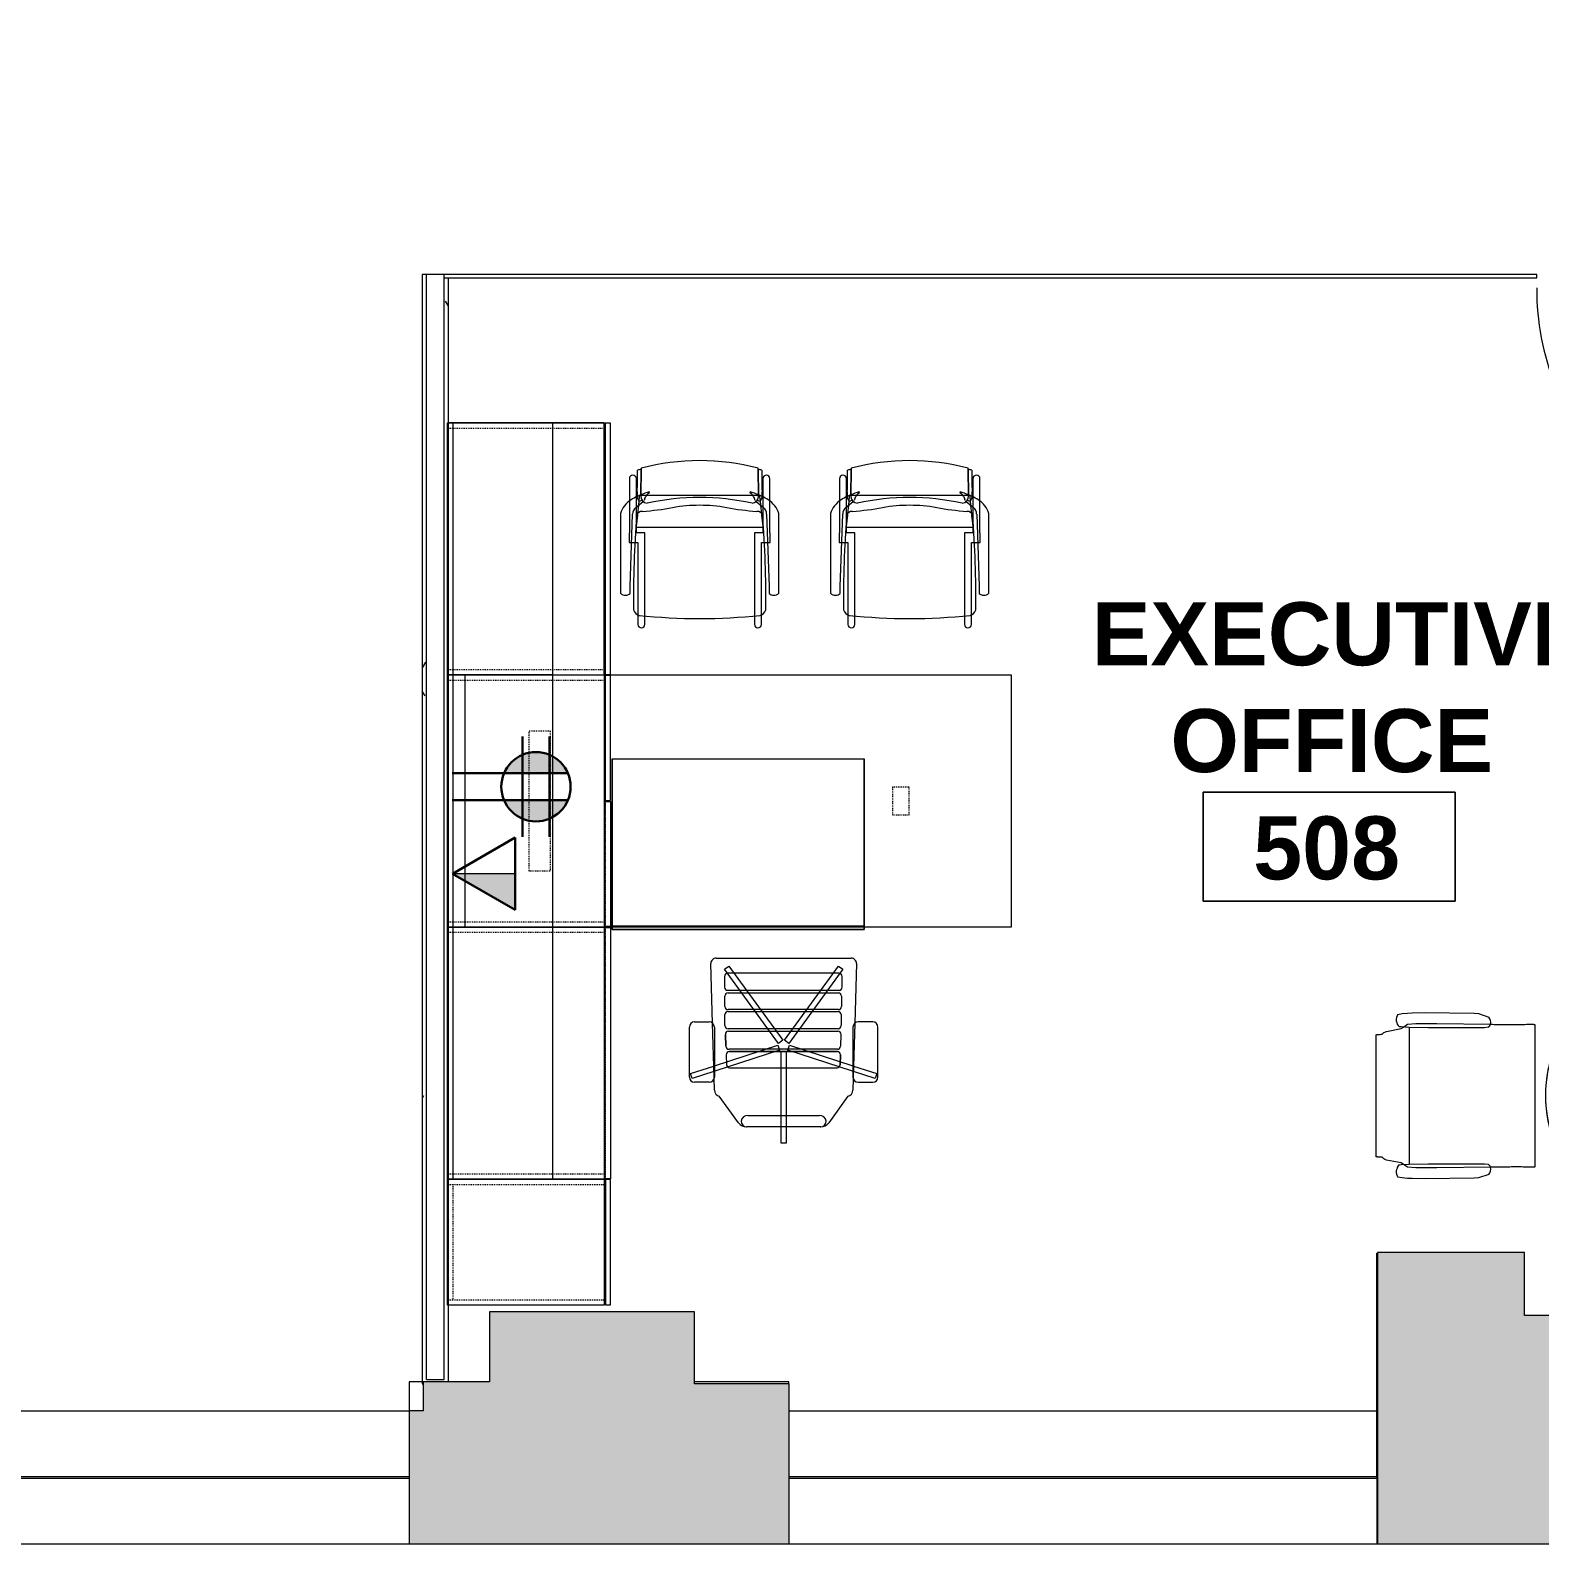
# Model space of a CAD drawing. Header units: inches. Extents: x 0 to 2535, y 0 to 2055.
# Drawn here: x 818.6 to 1034.2, y 0 to 216.1 of the extents above; entities that cross this region are included whole.
import ezdxf

# ---------------------------------------------------------------- set-up
doc = ezdxf.new("R2010")
doc.units = ezdxf.units.IN
doc.header["$MEASUREMENT"] = 0
doc.linetypes.add('Dash', pattern=[0.25, 0.125, -0.125])
for name, color, linetype, lineweight in [('A-ANNO-NOTE', 131, 'Continuous', 9), ('A-AREA-IDEN', 2, 'Continuous', 9), ('A-DETL', 90, 'Continuous', 9), ('A-DETL-GENF', 92, 'Continuous', 9), ('A-DOOR', 31, 'Continuous', 13), ('A-WALL', 113, 'Continuous', 13), ('A-WALL-PATT', 111, 'Continuous', 13), ('CORE', 7, 'Continuous', 9), ('I-FURN', 30, 'Continuous', 9), ('I-FURN-PNLS', 30, 'Continuous', 9), ('I-WALL', 2, 'Continuous', 13), ('Victor Bldg - 5th Floor_LINK_dwg', 8, 'Continuous', 9), ('WINDOWS', 7, 'Continuous', 9), ('WINDOWS SILL', 7, 'Continuous', 9)]:
    doc.layers.add(name, color=color, linetype=linetype, lineweight=lineweight)
doc.styles.add('Swis721 Lt BT_B', font='', dxfattribs={"height": 9})
doc.styles.get('Swis721 Lt BT_B').set_extended_font_data('Swis721 Lt BT', bold=True)
pattern_1 = [(0, (0, 0), (30.72, 7.68), [1.267, -21.773, 1.267, -21.773, -122.88]), (0, (0, 0), (30.72, 7.68), [-46.08, 1.267, -44.813, 1.267, -21.773, -53.76]), (0, (0, 0), (30.72, 7.68), [-115.2, 1.267, -14.093, 1.267, -37.133]), (120, (11.52, 3.84), (-22.011075, 22.7643), [1.267, -21.773, 1.267, -21.773, -122.88]), (120, (11.52, 3.84), (-22.011075, 22.7643), [-46.08, 1.267, -44.813, 1.267, -21.773, -53.76]), (120, (11.52, 3.84), (-22.011075, 22.7643), [-115.2, 1.267, -14.093, 1.267, -37.133]), (240, (15.36, 19.2), (-8.708925, -30.4443), [1.267, -21.773, 1.267, -21.773, -122.88]), (240, (15.36, 19.2), (-8.708925, -30.4443), [-46.08, 1.267, -44.813, 1.267, -21.773, -53.76]), (240, (15.36, 19.2), (-8.708925, -30.4443), [-115.2, 1.267, -14.093, 1.267, -37.133])]

# ---------------------------------------------------------------- blocks, each defined once
blk = doc.blocks.new('Victor Bldg - 5th Floor_LINK_dwg-6972324-Level 05 POWER _ SIGNAL')
at = {"layer": 'CORE'}
for p, q in [((872.75, 23.12), (872.75, 19)), ((874.63, 23.12), (872.75, 23.12))]:
    blk.add_line(p, q, dxfattribs=at)
at = {"layer": 'CORE', "flags": 128}
for points in [[(1011, 19), (1011, 29), (1011, 41.5), (1011.06, 41.5)], [(1011, 17.5), (1011, 29), (1011, 19), (1011, 0), (1011.06, 0)], [(1011.06, 9.62), (1011, 9.62), (1011, 29)], [(927, 22.84), (927, 23.12), (913.5, 23.12)]]:
    blk.add_lwpolyline(points, dxfattribs=at)
at = {"layer": 'WINDOWS'}
for p, q in [((788.75, 9.62), (872.75, 9.62)), ((788.75, 9.38), (872.75, 9.38)), ((927.06, 9.62), (1011, 9.62)), ((927.06, 9.38), (1011, 9.38))]:
    blk.add_line(p, q, dxfattribs=at)
at = {"layer": 'WINDOWS SILL'}
for p, q in [((788.75, 19), (872.75, 19)), ((927.06, 19), (1011, 19)), ((788.75, 0), (872.75, 0)), ((927.06, 0), (1011, 0))]:
    blk.add_line(p, q, dxfattribs=at)
blk = doc.blocks.new('F - EXECUTIVE DESK 2 - F - EXECUTIVE DESK 2-V59-Level 05 POWER _ SIGNAL')
at = {"layer": 'I-FURN'}
for p, q in [((23.5, -35.87), (23.5, -12)), ((23.5, -12), (23.5, -35.86)), ((23.5, -12), (59.5, -12)), ((23.5, -12), (59.5, -12)), ((59.5, -35.86), (59.5, -12)), ((59.5, -12), (59.5, -35.87)), ((23.5, -35.87), (23.5, -35.99)), ((23.5, -36), (23.5, -35.87)), ((23.5, -35.87), (23.5, -35.94)), ((23.5, -35.93), (23.5, -35.87)), ((59.5, -35.87), (23.5, -35.87)), ((59.5, -35.87), (23.5, -35.87)), ((23.5, -35.99), (23.5, -35.93)), ((23.5, -35.94), (23.5, -36)), ((23.5, -36), (23.5, -36.1)), ((23.5, -36.37), (23.5, -36)), ((23.5, -36.05), (23.5, -36)), ((23.5, -36.02), (23.5, -36.08)), ((23.5, -36.1), (23.5, -36.05)), ((23.5, -36.18), (23.5, -36.1)), ((23.5, -36.13), (23.5, -36.18)), ((23.5, -36.17), (23.5, -36.22)), ((23.5, -36.22), (23.5, -36.37)), ((23.5, -36.37), (59.5, -36.37)), ((59.5, -35.87), (59.5, -35.93)), ((59.5, -36), (59.5, -35.87)), ((59.5, -35.87), (59.5, -36)), ((59.5, -35.99), (59.5, -35.87)), ((59.5, -35.93), (59.5, -35.99)), ((59.5, -36), (59.5, -36.05)), ((59.5, -36), (59.5, -36.37)), ((59.5, -36.1), (59.5, -36)), ((59.5, -36.08), (59.5, -36.02)), ((59.5, -36.05), (59.5, -36.14)), ((59.5, -36.18), (59.5, -36.13)), ((59.5, -36.14), (59.5, -36.17)), ((59.5, -36.17), (59.5, -36.18)), ((59.5, -36.22), (59.5, -36.17)), ((59.5, -36.37), (59.5, -36.22)), ((38.35, -40.44), (57.65, -40.44)), ((37.84, -49.71), (37.6, -41.21)), ((39.55, -43.05), (39.55, -44.59)), ((39.55, -43.05), (39.55, -44.59)), ((39.56, -42.02), (40.16, -41.57)), ((47.26, -52.62), (39.56, -42.02)), ((55.91, -42.61), (39.99, -42.61)), ((55.91, -42.61), (39.99, -42.61)), ((40.16, -41.57), (47.86, -52.17)), ((48.14, -52.17), (55.84, -41.57)), ((56.44, -42.02), (48.74, -52.62)), ((55.84, -41.57), (56.44, -42.02)), ((56.35, -44.59), (56.35, -43.05)), ((56.35, -44.59), (56.35, -43.05)), ((58.4, -41.21), (58.16, -49.71)), ((39.99, -45.03), (55.9, -45.03)), ((39.99, -45.03), (55.9, -45.03)), ((39.61, -47.35), (39.61, -45.85)), ((39.61, -47.35), (39.61, -45.85)), ((40.06, -45.41), (55.82, -45.41)), ((40.06, -45.41), (55.82, -45.41)), ((56.26, -45.85), (56.26, -47.35)), ((56.26, -45.85), (56.26, -47.35)), ((35.28, -49.53), (37.36, -49.53)), ((39.61, -50.08), (39.61, -48.51)), ((39.61, -50.08), (39.61, -48.51)), ((55.82, -47.79), (40.06, -47.79)), ((55.82, -47.79), (40.06, -47.79)), ((40.06, -48.07), (55.78, -48.07)), ((40.06, -48.07), (55.78, -48.07)), ((56.22, -48.51), (56.22, -50.08)), ((56.22, -48.51), (56.22, -50.08)), ((60.72, -49.53), (58.64, -49.53)), ((34.54, -57.42), (34.54, -50.28)), ((38.06, -57.42), (37.84, -49.74)), ((38.11, -50.28), (38.11, -57.42)), ((39.76, -53.03), (39.68, -51.34)), ((39.68, -51.34), (39.76, -53.03)), ((55.78, -50.52), (40.06, -50.52)), ((55.78, -50.52), (40.06, -50.52)), ((40.12, -50.88), (55.75, -50.88)), ((40.12, -50.88), (55.75, -50.88)), ((56.19, -51.34), (56.11, -53.03)), ((56.19, -51.34), (56.11, -53.03)), ((57.9, -50.28), (57.9, -57.42)), ((58.16, -49.74), (57.94, -57.42)), ((61.47, -57.42), (61.47, -50.28)), ((38.11, -55.82), (47.17, -52.87)), ((47.41, -53.59), (38.15, -56.6)), ((55.67, -53.45), (40.2, -53.45)), ((55.67, -53.45), (40.2, -53.45)), ((55.67, -53.79), (40.24, -53.79)), ((40.24, -53.79), (55.67, -53.79)), ((47.17, -52.87), (47.41, -53.59)), ((47.86, -52.17), (47.26, -52.62)), ((47.63, -53.75), (48.38, -53.75)), ((47.63, -64.52), (47.63, -53.75)), ((48.74, -52.62), (48.14, -52.17)), ((48.38, -53.75), (48.38, -64.52)), ((48.6, -53.59), (48.83, -52.87)), ((57.85, -56.6), (48.6, -53.59)), ((48.83, -52.87), (57.9, -55.82)), ((34.71, -56.92), (38.01, -55.85)), ((38.01, -55.85), (38.11, -55.82)), ((39.8, -54.24), (39.84, -55.66)), ((39.8, -54.24), (39.84, -55.66)), ((40.28, -56.09), (55.63, -56.09)), ((40.28, -56.09), (55.63, -56.09)), ((56.07, -55.66), (56.11, -54.24)), ((56.11, -54.24), (56.07, -55.66)), ((57.9, -55.82), (57.99, -55.85)), ((57.99, -55.85), (61.29, -56.92)), ((34.95, -57.64), (34.71, -56.92)), ((38.04, -56.63), (34.95, -57.64)), ((37.36, -58.17), (35.28, -58.17)), ((38.11, -56.61), (38.04, -56.63)), ((38.06, -57.65), (38.06, -57.47)), ((38.11, -59.31), (38.06, -57.65)), ((57.94, -57.65), (57.89, -59.31)), ((57.96, -56.63), (57.9, -56.61)), ((57.94, -57.47), (57.94, -57.65)), ((61.06, -57.64), (57.96, -56.63)), ((58.64, -58.17), (60.72, -58.17)), ((61.29, -56.92), (61.06, -57.64)), ((41.56, -63.98), (38.81, -60.13)), ((57.19, -60.13), (54.44, -63.98)), ((53.31, -64.52), (42.69, -64.52)), ((53.27, -64.52), (42.73, -64.52)), ((42.87, -62.9), (53.13, -62.9)), ((47.63, -66.85), (47.63, -64.52)), ((48.38, -64.52), (48.38, -66.85)), ((48.38, -66.85), (47.63, -66.85))]:
    blk.add_line(p, q, dxfattribs=at)
for centre, radius, start, end in [((38.35, -41.19), 0.75, 90, 181.6253), ((57.65, -41.19), 0.75, 358.3747, 90), ((35.28, -50.28), 0.746, 90, 180), ((37.36, -50.28), 0.746, 0, 90), ((58.64, -50.28), 0.746, 90, 180), ((60.72, -50.28), 0.746, 0, 90), ((35.28, -57.42), 0.746, 180, 270), ((37.36, -57.42), 0.746, 270, 0), ((58.64, -57.42), 0.746, 180, 270), ((60.72, -57.42), 0.746, 270, 0), ((38.97, -59.29), 0.861, 181.6253, 259.2912), ((57.03, -59.29), 0.861, 280.7088, 358.3747), ((42.72, -63.02), 1.5, 219.5448, 268.6344), ((42.87, -63.87), 0.972, 90, 170), ((42.73, -63.71), 0.819, 180, 270), ((53.13, -63.87), 0.972, 10, 90), ((53.27, -63.71), 0.819, 270, 0), ((53.28, -63.02), 1.5, 271.3656, 320.4552)]:
    blk.add_arc(centre, radius, start, end, dxfattribs=at)
for centre, major_axis, ratio, start_param, end_param in [((39.99, -43.05), (0.441, 0), 0.994522, 1.570796, 3.141593), ((39.99, -43.05), (0.441, 0), 0.994522, 1.570796, 3.141593), ((55.91, -43.05), (0.441, 0), 0.994522, 0, 1.570796), ((55.91, -43.05), (0.441, 0), 0.994522, 0, 1.570796), ((39.99, -44.59), (0.441, 0), 0.994522, 3.141593, 4.712389), ((39.99, -44.59), (-0.441, 0), 0.994522, 0, 1.570796), ((55.9, -44.59), (-0.442, 0), 0.994522, 1.570796, 3.141593), ((55.9, -44.59), (-0.442, 0), 0.994522, 1.570796, 3.141593), ((40.06, -45.85), (0.441, 0), 0.999591, 1.570796, 3.141593), ((40.06, -45.85), (0.441, 0), 0.999591, 1.570796, 3.141593), ((40.06, -47.35), (0.441, 0), 0.999591, 3.141593, 4.712389), ((40.06, -47.35), (-0.441, 0), 0.999591, 0, 1.570796), ((55.82, -45.85), (0.441, 0), 0.999591, 0, 1.570796), ((55.82, -45.85), (-0.441, 0), 0.999591, 3.141593, 4.712389), ((55.82, -47.35), (0.441, 0), 0.999591, 4.712389, 6.283185), ((55.82, -47.35), (0.441, 0), 0.999591, 4.712389, 6.283185), ((40.06, -48.51), (0.441, 0), 0.999403, 1.570796, 3.141593), ((40.06, -48.51), (0.441, 0), 0.999403, 1.570796, 3.141593), ((55.78, -48.51), (0.441, 0), 0.999403, 0, 1.570796), ((55.78, -48.51), (0.441, 0), 0.999403, 0, 1.570796), ((40.06, -50.08), (0.441, 0), 0.999403, 3.141593, 4.712389), ((40.06, -50.08), (0.441, 0), 0.999403, 3.141593, 4.712389), ((40.12, -51.32), (0.441, 0), 0.998574, 1.570796, 3.191177), ((40.12, -51.32), (0.441, 0), 0.998574, 1.570796, 3.191177), ((55.75, -51.32), (0.441, 0), 0.998574, 6.233601, 7.853982), ((55.75, -51.32), (0.441, 0), 0.998574, 6.233601, 7.853982), ((55.78, -50.08), (0.441, 0), 0.999403, 4.712389, 6.283185), ((55.78, -50.08), (0.441, 0), 0.999403, 4.712389, 6.283185), ((40.2, -53.01), (0.441, 0), 0.998574, 3.191177, 4.712389), ((40.2, -53.01), (0.441, 0), 0.998574, 3.191177, 4.712389), ((40.24, -54.23), (0.441, 0), 0.99965, 1.570796, 3.16704), ((40.24, -54.23), (0.441, 0), 0.99965, 1.570796, 3.16704), ((55.67, -53.01), (0.441, 0), 0.998574, 4.712389, 6.233601), ((55.67, -53.01), (0.441, 0), 0.998574, 4.712389, 6.233601), ((55.67, -54.23), (0.441, 0), 0.99965, 6.257738, 7.853982), ((55.67, -54.23), (0.441, 0), 0.99965, 6.257738, 7.853982), ((40.28, -55.65), (0.441, 0), 0.99965, 3.16704, 4.712389), ((40.28, -55.65), (0.441, 0), 0.99965, 3.16704, 4.712389), ((55.63, -55.65), (0.441, 0), 0.99965, 4.712389, 6.257738), ((55.63, -55.65), (0.441, 0), 0.99965, 4.712389, 6.257738)]:
    blk.add_ellipse(centre, major_axis=major_axis, ratio=ratio, start_param=start_param, end_param=end_param, dxfattribs=at)
at = {"layer": 'I-FURN-PNLS'}
for p, q in [((0, 36), (15, 36)), ((0, 0), (0, 36)), ((0.13, 36), (15, 36)), ((15, 36), (0.13, 36)), ((0.75, 36), (0.75, 0)), ((15, 36), (22.38, 36)), ((22.38, 36), (15, 36)), ((15, 36), (15, 0)), ((22.38, 36), (22.38, 0)), ((22.38, 0), (22.38, 36)), ((22.5, 35.94), (22.5, 0.06)), ((23.25, 35.94), (22.5, 35.94)), ((23.25, 0.06), (23.25, 35.94)), ((0, 0), (0.75, 0)), ((0, -72), (0, 0)), ((15, 0), (0, 0)), ((0.13, 0), (0.75, 0)), ((0.13, 0), (0.75, 0)), ((0.75, 0), (0.75, -72)), ((0.75, 0), (0.75, -72)), ((0.75, 0), (2.5, 0)), ((2.5, -36), (2.5, 0)), ((2.5, 0), (15, 0)), ((2.5, 0), (15, 0)), ((15, 0), (80.5, 0)), ((15, 0), (22.38, 0)), ((22.38, 0), (22.38, -36)), ((22.5, 0.06), (23.25, 0.06)), ((80.5, 0), (80.5, -36)), ((0, 0), (15, 0)), ((0, -72), (0, 0)), ((0.13, 0), (0.75, 0)), ((0.75, 0), (0.75, -72)), ((0.75, 0), (2.5, 0)), ((2.5, 0), (15, 0)), ((15, 0), (15, -72)), ((15, 0), (22.38, 0)), ((22.38, 0), (22.38, -36)), ((23.25, -0.06), (22.5, -0.06)), ((22.5, -0.06), (22.5, -17.94)), ((23.25, -17.94), (23.25, -0.06)), ((23.5, -36.37), (23.5, -12)), ((23.5, -12), (59.5, -12)), ((59.5, -12), (59.5, -36.37)), ((22.5, -17.94), (23.25, -17.94)), ((22.5, -18.06), (23.25, -18.06)), ((22.5, -35.94), (22.5, -18.06)), ((23.25, -18.06), (23.25, -35.94)), ((0.13, -36), (0.75, -36)), ((0.75, -36), (0.13, -36)), ((0.75, -36), (2.5, -36)), ((2.5, -36), (0.75, -36)), ((15, -36), (2.5, -36)), ((2.5, -36), (15, -36)), ((15, -36), (2.5, -36)), ((80.5, -36), (15, -36)), ((15, -36), (22.38, -36)), ((22.38, -36), (15, -36)), ((22.38, -36), (22.38, -72)), ((22.38, -36), (22.38, -72)), ((23.25, -35.94), (22.5, -35.94)), ((22.5, -36.06), (23.25, -36.06)), ((22.5, -71.94), (22.5, -36.06)), ((23.25, -36.06), (23.25, -71.94)), ((59.5, -36.37), (23.5, -36.37)), ((15, -72), (0, -72)), ((0.75, -72), (0, -72)), ((0, -72), (22.38, -72)), ((0, -90), (0, -72)), ((0.75, -72), (0.13, -72)), ((0.75, -72), (0.13, -72)), ((0.75, -72), (0.13, -72)), ((15, -72), (0.75, -72)), ((15, -72), (0.75, -72)), ((22.38, -72), (15, -72)), ((22.38, -72), (15, -72)), ((22.38, -72), (22.38, -90)), ((23.25, -71.94), (22.5, -71.94)), ((23.28, -72.06), (22.53, -72.06)), ((22.53, -72.06), (22.53, -89.94)), ((23.28, -89.94), (23.28, -72.06)), ((22.38, -90), (0, -90)), ((22.53, -89.94), (23.28, -89.94))]:
    blk.add_line(p, q, dxfattribs=at)
at = {"layer": 'I-FURN-PNLS', "linetype": 'Dash'}
for p, q in [((0.13, 35.25), (15, 35.25)), ((15, 35.25), (22.38, 35.25)), ((22.38, 0), (22.38, 36)), ((22.5, 0.06), (22.5, 35.94)), ((0.13, 0.75), (15, 0.75)), ((15, 0.75), (22.38, 0.75)), ((22.38, 0), (22.38, -36)), ((0.13, -0.75), (0.75, -0.75)), ((0.75, -0.75), (2.5, -0.75)), ((2.5, -0.75), (15, -0.75)), ((15, -0.75), (22.38, -0.75)), ((22.5, -17.94), (22.5, -0.06)), ((11.63, -8), (14.63, -8)), ((11.63, -28), (11.63, -8)), ((14.63, -8), (14.63, -28)), ((63.57, -16.03), (63.57, -19.97)), ((65.93, -16.03), (63.57, -16.03)), ((65.93, -19.97), (65.93, -16.03)), ((22.5, -18.06), (22.5, -35.94)), ((63.57, -19.97), (65.93, -19.97)), ((14.63, -28), (11.63, -28)), ((0.13, -35.25), (0.75, -35.25)), ((0.75, -35.25), (2.5, -35.25)), ((2.5, -35.25), (15, -35.25)), ((15, -35.25), (22.38, -35.25)), ((22.38, -36), (22.38, -72)), ((22.5, -36.06), (22.5, -71.94)), ((0.13, -36.75), (0.75, -36.75)), ((0.75, -36.75), (15, -36.75)), ((15, -36.75), (22.38, -36.75)), ((0.13, -71.25), (0.75, -71.25)), ((0.75, -71.25), (15, -71.25)), ((15, -71.25), (22.38, -71.25)), ((0.13, -72.75), (22.38, -72.75)), ((0.75, -72.75), (0.75, -89.25)), ((22.53, -89.94), (22.53, -72.06)), ((0.13, -89.25), (22.38, -89.25))]:
    blk.add_line(p, q, dxfattribs=at)
blk = doc.blocks.new('F-Haworth_Chair_X99-Seminar - X99 Seminar Chair with Glides-V35-Level 05 POWER _ SIGNAL')
at = {"layer": 'I-FURN'}
for p, q in [((-8.34, 11.52), (-8.42, 7.57)), ((-8.42, 7.57), (-8.34, 11.37)), ((8.42, 7.57), (8.34, 11.52)), ((8.34, 11.37), (8.42, 7.57)), ((-10.04, 10.02), (-10.04, 6.81)), ((-9.04, 7.4), (-9.04, 10.02)), ((9.04, 10.02), (9.04, 7.4)), ((10.04, 6.81), (10.04, 10.02)), ((-10.04, 6.81), (-10.04, 5)), ((-9.13, 5.92), (-8.07, 6.77)), ((-9.04, 5.99), (-9.04, 7.4)), ((-8.68, 6.87), (-8.75, 6.22)), ((-8.62, 7.42), (-8.68, 6.87)), ((-8.6, 7.6), (-8.62, 7.43)), ((-8.61, 6.81), (-8.23, 6.95)), ((-8.49, 7.6), (-8.56, 7.6)), ((-7.65, 7.6), (-8.4, 7.6)), ((-8.03, 6.81), (-7.95, 6.87)), ((7.65, 7.6), (-7.65, 7.6)), ((-7.18, 7.99), (-7.21, 8.13)), ((7.21, 8.13), (7.18, 7.99)), ((8.4, 7.6), (7.65, 7.6)), ((7.95, 6.87), (8.03, 6.81)), ((8.07, 6.77), (9.13, 5.92)), ((8.23, 6.95), (8.61, 6.81)), ((8.56, 7.6), (8.49, 7.6)), ((8.62, 7.43), (8.6, 7.6)), ((8.68, 6.87), (8.62, 7.42)), ((8.75, 6.22), (8.68, 6.87)), ((9.04, 7.4), (9.04, 5.99)), ((10.04, 5), (10.04, 6.81)), ((-11.32, 5.06), (-11.32, -5.48)), ((-10.04, 4.99), (-10.04, 2.27)), ((-9.92, -5.36), (-9.57, 4.97)), ((-8.9, 4.8), (-9.07, 3.2)), ((-9.04, 3.62), (-9.04, 5.99)), ((-8.88, 4.99), (-8.89, 4.91)), ((-8.75, 6.22), (-8.88, 4.99)), ((8.88, 4.99), (8.75, 6.22)), ((8.89, 4.91), (8.88, 4.99)), ((9.07, 3.2), (8.9, 4.8)), ((9.04, 5.99), (9.04, 3.62)), ((9.57, 4.97), (9.92, -5.36)), ((10.04, 2.27), (10.04, 4.99)), ((11.32, -5.48), (11.32, 5.06)), ((-10.04, 2.27), (-10.07, 2.27)), ((-10.07, 2.27), (-10.07, 0.89)), ((-9.07, 3.2), (-9.07, 3.12)), ((-9.07, 3.12), (9.07, 3.12)), ((-9.04, 3.43), (-9.04, 3.62)), ((-9.04, 3.12), (-9.04, 3.43)), ((-9.04, 2.27), (-9.04, 3.12)), ((-7.83, 2.27), (-9.04, 2.27)), ((-7.83, -9.57), (-7.83, 2.27)), ((9.04, 2.27), (7.83, 2.27)), ((7.83, 2.27), (7.83, -9.57)), ((9.04, 3.62), (9.04, 3.43)), ((9.04, 3.43), (9.04, 3.12)), ((9.04, 3.12), (9.04, 2.27)), ((9.07, 3.12), (9.07, 3.2)), ((10.07, 2.27), (10.04, 2.27)), ((10.07, 0.89), (10.07, 2.27)), ((-10.07, 0.89), (-9.71, 0.89)), ((-9.71, 0.89), (-9.2, 0.89)), ((-9.2, 0.89), (-8.82, 0.89)), ((-8.82, 0.89), (-8.82, -9.44)), ((8.82, 0.89), (9.2, 0.89)), ((8.82, -9.44), (8.82, 0.89)), ((9.2, 0.89), (9.71, 0.89)), ((9.71, 0.89), (10.07, 0.89)), ((-11.32, -5.48), (-11.3, -6.32)), ((-9.92, -6.36), (-9.92, -5.36)), ((9.92, -5.36), (9.92, -6.36)), ((11.3, -6.32), (11.32, -5.48)), ((-8.82, -9.44), (-8.82, -10.78)), ((-7.83, -10.78), (-7.83, -9.57)), ((7.83, -9.57), (7.83, -10.78)), ((8.82, -10.78), (8.82, -9.44))]:
    blk.add_line(p, q, dxfattribs=at)
for centre, radius, start, end in [((-36.06, 10.03), 27.2, 355.9857, 2.5118), ((0, -20.73), 33.17, 104.5766, 105.5522), ((0, -20.29), 32.89, 75.3075, 104.696), ((0, -20.73), 33.17, 74.4478, 75.4234), ((36.06, 10.03), 27.2, 177.4882, 184.0143), ((-9.54, 10.02), 0.498, 360, 180), ((9.54, 10.02), 0.498, 360, 180), ((-7.87, 3.92), 3.63, 121.9522, 161.8211), ((-4.71, -1.15), 9.61, 116.0036, 121.9522), ((-5.2, 7.86), 3.74, 175.9857, 189.9064), ((-4.71, -1.15), 9.61, 113.5094, 116.0036), ((-8.28, 7.33), 0.613, 189.9064, 237.4573), ((-4.71, -1.15), 9.61, 112.927, 113.3607), ((-4.71, -1.15), 9.61, 105.0666, 112.7369), ((-7.37, 7.55), 1.05, 178.8214, 214.7998), ((-7.37, 7.55), 1.05, 178.8214, 264.0446), ((-6.55, 6.76), 1.38, 147.5752, 174.9122), ((-6.55, 6.76), 1.38, 117.0503, 145.9813), ((0, -26.49), 33.83, 77.2285, 102.7715), ((6.55, 6.76), 1.38, 34.0187, 62.9497), ((4.71, -1.15), 9.61, 67.2631, 74.9334), ((7.37, 7.55), 1.05, 275.9554, 1.1786), ((6.55, 6.76), 1.38, 5.0878, 32.4248), ((7.37, 7.55), 1.05, 325.2002, 1.1786), ((4.71, -1.15), 9.61, 66.6393, 67.073), ((4.71, -1.15), 9.61, 63.9964, 66.4906), ((8.28, 7.33), 0.613, 302.5427, 350.0936), ((5.2, 7.86), 3.74, 350.0936, 4.0143), ((4.71, -1.15), 9.61, 58.0478, 63.9964), ((7.87, 3.92), 3.63, 18.1789, 58.0478), ((-8.18, 4.9), 1.39, 132.8922, 177.1987), ((144.06, -7.32), 153.52, 175.4787, 180.5251), ((-8.24, 4.59), 0.763, 84.2338, 165.7662), ((-11.32, 48.08), 42.84, 274.2301, 280.0233), ((0, -15.97), 22.19, 79.9767, 100.0233), ((11.32, 48.08), 42.84, 259.9767, 265.7699), ((8.24, 4.59), 0.763, 14.2338, 95.7662), ((-144.06, -7.32), 153.52, 359.4749, 4.5213), ((8.18, 4.9), 1.39, 2.8013, 47.1078), ((-10.58, -5.68), 0.956, 221.8901, 314.1099), ((10.58, -5.68), 0.956, 225.8901, 318.1099), ((-8.21, -8.28), 1.31, 200.0433, 249.9567), ((-8.32, -10.78), 0.495, 180, 360), ((0, 75.01), 84.96, 264.1475, 275.8525), ((8.32, -10.78), 0.495, 180, 360), ((8.21, -8.28), 1.31, 290.0433, 339.9567)]:
    blk.add_arc(centre, radius, start, end, dxfattribs=at)
blk = doc.blocks.new('F - CONF TABLE _ROUND-4 CHAIRS_ - Lam 30Dia Single-Column Base-7673153-Level 05 POWER _ SIGNAL')
at = {"layer": 'I-FURN'}
for p, q in [((-26.44, 39.41), (-9.01, 39.41)), ((-27.3, 35.86), (-26.9, 37.93)), ((-26.9, 37.93), (-26.82, 38.17)), ((-26.82, 38.17), (-26.75, 38.31)), ((-26.75, 38.31), (-26.49, 38.57)), ((-8.95, 38.57), (-8.7, 38.31)), ((-8.7, 38.31), (-8.54, 37.93)), ((-8.54, 37.93), (-8.14, 35.86)), ((-29.56, 34.28), (-29.52, 34.93)), ((-29.52, 34.93), (-29.46, 35.7)), ((-29.46, 35.7), (-29.35, 36.31)), ((-28.03, 33.77), (-27.93, 34.93)), ((-27.93, 34.93), (-27.53, 35.53)), ((-27.57, 36.09), (-27.55, 35.86)), ((-27.55, 35.86), (-27.48, 34.7)), ((-27.53, 35.53), (-27.3, 35.86)), ((-27.48, 34.7), (-27.44, 32.02)), ((-7.96, 34.7), (-27.48, 34.7)), ((-8.14, 35.86), (-7.91, 35.53)), ((-8, 32.02), (-7.96, 34.7)), ((-7.96, 34.7), (-7.89, 35.86)), ((-7.91, 35.53), (-7.51, 34.93)), ((-7.89, 35.86), (-7.88, 36.09)), ((-7.51, 34.93), (-7.41, 33.77)), ((-6.1, 36.31), (-5.99, 35.7)), ((-5.99, 35.7), (-5.92, 34.93)), ((-5.92, 34.93), (-5.89, 34.28)), ((-29.6, 32.42), (-29.56, 34.28)), ((-29.51, 25.42), (-29.6, 32.42)), ((-28.03, 30.77), (-28.03, 33.77)), ((-7.41, 33.77), (-7.41, 30.77)), ((-5.84, 32.42), (-5.93, 25.42)), ((-5.89, 34.28), (-5.84, 32.42)), ((-27.93, 23.1), (-28.03, 30.77)), ((-27.44, 32.02), (-27.44, 23.93)), ((-8, 23.93), (-8, 32.02)), ((-7.41, 30.77), (-7.52, 23.1)), ((-29.45, 24.83), (-29.51, 25.42)), ((-28.96, 23.33), (-29.45, 24.83)), ((-27.44, 23.93), (-27.49, 23.43)), ((-7.95, 23.43), (-8, 23.93)), ((-6, 24.83), (-6.49, 23.33)), ((-5.93, 25.42), (-6, 24.83)), ((-7.55, 16.78), (-27.89, 16.78)), ((8.39, 8.52), (9.89, 9.01)), ((9.89, 9.01), (10.49, 9.07)), ((10.49, 9.07), (17.49, 9.17)), ((17.49, 9.17), (19.35, 9.12)), ((19.35, 9.12), (19.99, 9.09)), ((19.99, 9.09), (20.76, 9.02)), ((20.76, 9.02), (21.37, 8.91)), ((1.84, -12.89), (1.84, 7.45)), ((8.17, 7.49), (15.83, 7.6)), ((8.99, 7), (8.5, 7.06)), ((17.08, 7), (8.99, 7)), ((15.83, 7.6), (18.83, 7.6)), ((19.76, 7.04), (17.08, 7)), ((18.83, 7.6), (20, 7.49)), ((20.93, 7.11), (19.76, 7.04)), ((19.76, -12.48), (19.76, 7.04)), ((20, 7.49), (20.59, 7.09)), ((20.59, 7.09), (20.93, 6.86)), ((21.15, 7.13), (20.93, 7.11)), ((20.93, 6.86), (22.99, 6.46)), ((22.99, 6.46), (23.23, 6.38)), ((23.23, 6.38), (23.37, 6.31)), ((23.37, 6.31), (23.63, 6.05)), ((24.48, 6), (24.48, -11.43)), ((15.83, -13.03), (8.17, -12.92)), ((8.5, -12.49), (8.99, -12.43)), ((8.99, -12.43), (17.08, -12.43)), ((17.08, -12.43), (19.76, -12.48)), ((20, -12.93), (18.83, -13.03)), ((19.76, -12.48), (20.93, -12.54)), ((20.59, -12.52), (20, -12.93)), ((20.93, -12.29), (20.59, -12.52)), ((22.99, -11.89), (20.93, -12.29)), ((20.93, -12.54), (21.15, -12.56)), ((23.37, -11.74), (22.99, -11.89)), ((23.63, -11.49), (23.37, -11.74)), ((9.89, -14.44), (8.39, -13.95)), ((10.49, -14.5), (9.89, -14.44)), ((17.49, -14.6), (10.49, -14.5)), ((18.83, -13.03), (15.83, -13.03)), ((19.35, -14.55), (17.49, -14.6)), ((19.99, -14.52), (19.35, -14.55)), ((20.76, -14.45), (19.99, -14.52)), ((21.37, -14.34), (20.76, -14.45))]:
    blk.add_line(p, q, dxfattribs=at)
for centre, radius, start, end in [((-28.58, 35.24), 1.32, 40.065, 125.935), ((-6.87, 35.24), 1.32, 54.065, 139.935), ((-28.24, 24.18), 1.12, 229.743, 286.0891), ((-28.15, 23.85), 0.781, 286.8466, 327.6782), ((-7.29, 23.85), 0.781, 212.3218, 253.1534), ((-7.21, 24.18), 1.12, 253.9109, 310.257), ((-17.69, -2.75), 18, 0, 180), ((-17.69, -2.75), 18, 360, 180), ((-17.69, -2.75), 18, 85.2632, 104.2105), ((-17.69, -2.75), 18, 75.7895, 85.2632), ((-17.69, -2.75), 18, 104.2105, 180), ((-17.69, -2.75), 18, 47.3684, 75.7895), ((-17.69, -2.75), 18, 28.4211, 47.3684), ((20.31, 8.14), 1.32, 310.065, 35.935), ((9.24, 7.8), 1.12, 139.743, 196.0891), ((8.91, 7.72), 0.781, 196.8466, 237.6782), ((-17.69, -2.75), 18, 9.4737, 28.4211), ((-17.69, -2.75), 18, 0, 9.4737), ((-17.69, -2.75), 18, 180, 0), ((-17.69, -2.75), 18, 180, 360), ((-17.69, -2.75), 18, 180, 189.4737), ((-17.69, -2.75), 18, 341.0526, 0), ((-17.69, -2.75), 18, 189.4737, 217.8947), ((-17.69, -2.75), 18, 322.1053, 341.0526), ((9.24, -13.23), 1.12, 163.9109, 220.257), ((8.91, -13.15), 0.781, 122.3218, 163.1534), ((20.31, -13.57), 1.32, 324.065, 49.935), ((-17.69, -2.75), 18, 217.8947, 274.7368), ((-17.69, -2.75), 18, 293.6842, 322.1053), ((-17.69, -2.75), 18, 274.7368, 293.6842)]:
    blk.add_arc(centre, radius, start, end, dxfattribs=at)
for points, knots in [([(-26.49, 38.57), (-26.49, 38.62), (-26.49, 38.76), (-26.48, 38.94), (-26.48, 39.09), (-26.47, 39.19), (-26.46, 39.28), (-26.45, 39.34), (-26.45, 39.39), (-26.44, 39.41), (-26.44, 39.41)], [-1, -1, -1, -1, -0.888889, -0.666667, -0.555556, -0.444444, -0.333333, -0.222222, -0.111111, 0, 0, 0, 0]), ([(-9.01, 39.41), (-9, 39.41), (-9, 39.39), (-8.99, 39.34), (-8.98, 39.25), (-8.96, 39.03), (-8.95, 38.76), (-8.95, 38.57)], [-1, -1, -1, -1, -0.888889, -0.777778, -0.666667, -0.444444, 0, 0, 0, 0]), ([(-27.89, 16.78), (-27.9, 16.78), (-27.92, 16.85), (-27.94, 17.15), (-27.94, 17.48), (-27.94, 17.64), (-27.94, 17.72)], [-1, -1, -1, -1, -0.727273, -0.363636, -0.181818, 0, 0, 0, 0]), ([(-7.51, 17.72), (-7.51, 17.6), (-7.5, 17.39), (-7.51, 17.16), (-7.52, 17.02), (-7.52, 16.94), (-7.53, 16.87), (-7.54, 16.81), (-7.54, 16.78), (-7.55, 16.78), (-7.55, 16.78)], [-1, -1, -1, -1, -0.727273, -0.545455, -0.454545, -0.363636, -0.272727, -0.181818, -0.090909, 0, 0, 0, 0]), ([(1.84, 7.45), (1.84, 7.46), (1.91, 7.48), (2.21, 7.5), (2.54, 7.5), (2.7, 7.5), (2.78, 7.5)], [-1, -1, -1, -1, -0.727273, -0.363636, -0.181818, 0, 0, 0, 0]), ([(23.63, 6.05), (23.68, 6.05), (23.82, 6.05), (24, 6.05), (24.15, 6.04), (24.25, 6.03), (24.34, 6.03), (24.41, 6.02), (24.45, 6.01), (24.47, 6), (24.48, 6)], [-1, -1, -1, -1, -0.888889, -0.666667, -0.555556, -0.444444, -0.333333, -0.222222, -0.111111, 0, 0, 0, 0]), ([(2.78, -12.93), (2.66, -12.93), (2.45, -12.93), (2.22, -12.93), (2.08, -12.92), (2, -12.92), (1.93, -12.91), (1.88, -12.9), (1.84, -12.89), (1.84, -12.89), (1.84, -12.89)], [-1, -1, -1, -1, -0.727273, -0.545455, -0.454545, -0.363636, -0.272727, -0.181818, -0.090909, 0, 0, 0, 0]), ([(24.48, -11.43), (24.47, -11.43), (24.45, -11.44), (24.41, -11.45), (24.32, -11.46), (24.1, -11.48), (23.82, -11.48), (23.63, -11.49)], [-1, -1, -1, -1, -0.888889, -0.777778, -0.666667, -0.444444, 0, 0, 0, 0])]:
    blk.add_open_spline(points, degree=3, knots=knots, dxfattribs=at)
for points in [[(-27.89, 18.69), (-27.89, 19.43), (-27.9, 20.91), (-27.92, 22.37), (-27.93, 23.1)], [(-7.52, 23.1), (-7.53, 22.37), (-7.54, 20.91), (-7.55, 19.43), (-7.56, 18.69)], [(-27.94, 17.72), (-27.93, 17.88), (-27.91, 18.21), (-27.9, 18.53), (-27.89, 18.69)], [(-7.56, 18.69), (-7.55, 18.53), (-7.53, 18.21), (-7.52, 17.88), (-7.51, 17.72)], [(2.78, 7.5), (2.94, 7.49), (3.27, 7.48), (3.59, 7.46), (3.75, 7.45)], [(3.75, 7.45), (4.49, 7.45), (5.97, 7.46), (7.44, 7.48), (8.17, 7.49)], [(3.75, -12.88), (3.59, -12.89), (3.27, -12.91), (2.94, -12.92), (2.78, -12.93)], [(8.17, -12.92), (7.44, -12.91), (5.97, -12.9), (4.49, -12.89), (3.75, -12.88)]]:
    blk.add_open_spline(points, degree=3, dxfattribs=at)
blk = doc.blocks.new('Door - Glass Single - Patch - Short Handle-8056580-Level 05 POWER _ SIGNAL')
at = {"layer": 'A-DOOR', "lineweight": 20}
for p, q in [((17, -2), (18, -2)), ((17, -38), (17, -2)), ((18, -2), (18, -38)), ((18, -38), (17, -38))]:
    blk.add_line(p, q, dxfattribs=at)
at = {"layer": 'A-DOOR', "lineweight": 9}
blk.add_arc((18, -2), 36, 179.5, 270, dxfattribs=at)
blk = doc.blocks.new('Room Tag - Room Name and Number-3379422-Level 05 POWER _ SIGNAL')
at = {"layer": 'A-AREA-IDEN'}
for p, q in [((-0.1881, -0.1636), (-0.1881, -0.0018)), ((-0.1881, -0.0018), (0.1869, -0.0018)), ((0.1869, -0.0018), (-0.1881, -0.0018)), ((-0.1881, -0.0018), (-0.1881, -0.1636)), ((0.1869, -0.0018), (0.1869, -0.1636)), ((0.1869, -0.1636), (0.1869, -0.0018)), ((0.1869, -0.1636), (-0.1881, -0.1636)), ((-0.1881, -0.1636), (0.1869, -0.1636))]:
    blk.add_line(p, q, dxfattribs=at)

msp = doc.modelspace()

# ---------------------------------------------------------------- hatches: boundary and pattern name
at = {"layer": 'A-ANNO-NOTE'}
for points in [[(887.58, 111.8), (893.07, 112.53), (889.14, 112.73)], [(887.58, 111.8), (889.14, 112.73), (888.43, 112.4)], [(894.52, 111.43), (893.07, 112.53), (887.58, 111.8)], [(889.14, 112.73), (891.45, 113.01), (890.02, 112.97)], [(889.14, 112.73), (891.84, 112.95), (891.45, 113.01)], [(893.07, 112.53), (891.84, 112.95), (889.14, 112.73)], [(891.45, 113.01), (890.67, 113.04), (890.28, 113.01)], [(892.95, 112.58), (892.59, 112.73), (892.09, 112.89)], [(893.07, 112.53), (892.95, 112.58), (892.09, 112.89)], [(893.95, 111.97), (893.52, 112.27), (893.07, 112.53)], [(894.34, 111.62), (893.95, 111.97), (893.07, 112.53)], [(894.52, 111.43), (894.34, 111.62), (893.07, 112.53)], [(895.43, 110.01), (886.47, 110.36), (886.3, 110.01)], [(895.43, 110.01), (886.59, 110.59), (886.47, 110.36)], [(886.59, 110.59), (887.58, 111.8), (887.3, 111.53)], [(886.59, 110.59), (894.85, 111.03), (887.58, 111.8)], [(895.43, 110.01), (894.85, 111.03), (886.59, 110.59)], [(894.85, 111.03), (894.52, 111.43), (887.58, 111.8)], [(895.43, 110.01), (895.07, 110.7), (894.85, 111.03)], [(886.96, 105.05), (895.14, 105.59), (886.3, 106.18)], [(895.14, 105.59), (895.26, 105.82), (886.3, 106.18)], [(895.26, 105.82), (895.43, 106.18), (886.3, 106.18)], [(894.61, 104.85), (895.14, 105.59), (886.96, 105.05)], [(888.55, 103.72), (894.61, 104.85), (886.96, 105.05)], [(888.32, 103.85), (886.96, 105.05), (887.39, 104.57)], [(888.55, 103.72), (886.96, 105.05), (888.32, 103.85)], [(892.22, 103.33), (894.61, 104.85), (888.55, 103.72)], [(892.22, 103.33), (893.3, 103.78), (894.61, 104.85)], [(892.22, 103.33), (892.47, 103.41), (893.3, 103.78)], [(892.47, 103.41), (892.83, 103.55), (893.3, 103.78)], [(893.3, 103.78), (893.52, 103.92), (894.61, 104.85)], [(893.52, 103.92), (893.74, 104.06), (894.61, 104.85)], [(893.74, 104.06), (893.85, 104.14), (894.61, 104.85)], [(893.85, 104.14), (894.05, 104.3), (894.61, 104.85)], [(889.89, 103.24), (892.22, 103.33), (888.55, 103.72)], [(890.54, 103.15), (892.22, 103.33), (889.89, 103.24)], [(890.54, 103.15), (891.58, 103.19), (892.22, 103.33)], [(891.06, 103.15), (891.58, 103.19), (890.54, 103.15)], [(887.89, 90.52), (887.89, 95.68), (878.96, 95.68)]]:
    msp.add_hatch(color=256, dxfattribs=at).paths.add_polyline_path(points, flags=0)
at = {"layer": 'A-DETL-GENF'}
h = msp.add_hatch(color=7, dxfattribs=at)
h.paths.add_polyline_path([(614, 0), (650.5, 0), (650.5, 23.12), (648.25, 23.12), (648.25, 33.12), (614, 33.12), (614, 23.12), (596.25, 23.12), (596.25, 0)], flags=0)
h.paths.add_polyline_path([(512.25, 0), (512.25, 23.12), (510.25, 23.12), (510.25, 26.12), (479.25, 26.12), (479.25, 23.12), (411, 23.12), (411, 4), (418, 4), (418, 0), (510.63, 0)], flags=0)
h.paths.add_polyline_path([(734.5, 0), (788.75, 0), (788.75, 23.12), (780.88, 23.12), (780.88, 56), (751.25, 56), (751.25, 23.12), (734.5, 23.12)], flags=0)
h.paths.add_polyline_path([(200, 0), (200, 4), (211.13, 4), (211.13, 23.12), (135, 23.12), (135, 4), (142, 4), (142, 0)], flags=0)
h.paths.add_polyline_path([(338, 0), (338, 4), (349.13, 4), (349.13, 23.12), (273, 23.12), (273, 4), (280, 4), (280, 0)], flags=0)
h.paths.add_polyline_path([(62, 0), (62, 4), (69, 4), (69, 23.12), (22.13, 23.12), (22.13, 74.5), (4, 74.5), (4, 66), (0, 66), (0, 0), (22.13, 0)], flags=0)
h.paths.add_polyline_path([(1049, 0), (1049, 14.5), (1079, 14.5), (1079, 11.5), (1143, 11.5), (1143, 27.5), (1093, 27.5), (1093, 32.59), (1032.06, 32.59), (1032.06, 41.59), (1011.06, 41.59), (1011.06, 0)], flags=0)
h.paths.add_polyline_path([(927.06, 0), (927.06, 22.84), (913.5, 22.84), (913.5, 33.12), (884.25, 33.12), (884.25, 23.12), (874.75, 23.12), (874.75, 19), (872.75, 19), (872.75, 0), (913.5, 0)], flags=0)
h.paths.add_polyline_path([(2203, 3.5), (2215, 3.5), (2215, 19.5), (2155, 19.5), (2155, 3.5), (2179, 3.5)], flags=0)
h.paths.add_polyline_path([(2475, 3.5), (2535, 3.5), (2535, 63.5), (2519, 63.5), (2519, 19.5), (2475, 19.5), (2475, 17.5)], flags=0)
h.paths.add_polyline_path([(2043, 3.5), (2103, 3.5), (2103, 19.5), (2063, 19.5), (2063, 27.5), (1979, 27.5), (1979, 11.5), (2043, 11.5)], flags=0)
h.paths.add_polyline_path([(2363, 3.5), (2423, 3.5), (2423, 19.5), (2363, 19.5), (2363, 17.5)], flags=0)
h.paths.add_polyline_path([(2261.33, 7.5), (2267.33, 7.5), (2267.33, 19.5), (2261.33, 19.5), (2261.33, 17.5)], flags=0)
h.paths.add_polyline_path([(2316.67, 7.5), (2316.67, 19.5), (2310.67, 19.5), (2310.67, 7.5)], flags=0)
h.paths.add_polyline_path([(1439, 11.5), (1503, 11.5), (1503, 27.5), (1439, 27.5)], flags=0)
h.paths.add_polyline_path([(1259, 11.5), (1323.07, 11.5), (1323.07, 27.5), (1259, 27.5)], flags=0)
h.paths.add_polyline_path([(1863, 11.5), (1863, 27.5), (1799, 27.5), (1799, 11.5), (1843, 11.5)], flags=0)
h.paths.add_polyline_path([(1619, 11.5), (1683, 11.5), (1683, 27.5), (1619, 27.5), (1619, 15.5)], flags=0)
h.paths.add_polyline_path([(1384, 15.5), (1384, 27.5), (1378, 27.5), (1378, 15.5)], flags=0)
h.paths.add_polyline_path([(1918, 15.5), (1924, 15.5), (1924, 27.5), (1918, 27.5)], flags=0)
h.paths.add_polyline_path([(1201.5, 15.5), (1204, 15.5), (1204, 27.5), (1198, 27.5), (1198, 15.5), (1201.45, 15.5)], flags=0)
h.paths.add_polyline_path([(1738, 15.5), (1744, 15.5), (1744, 27.5), (1738, 27.5)], flags=0)
h.paths.add_polyline_path([(1564, 15.5), (1564, 27.5), (1558, 27.5), (1558, 15.5)], flags=0)
h.paths.add_polyline_path([(2519, 115.5), (2535, 115.5), (2535, 175.5), (2519, 175.5)], flags=0)
h.paths.add_polyline_path([(4, 123.5), (22.13, 123.5), (22.13, 170.37), (34.12, 170.37), (34.12, 224.5), (12, 224.5), (12, 212.5), (0, 212.5), (0, 132), (4, 132)], flags=0)
h.paths.add_polyline_path([(2519, 221.83), (2531, 221.83), (2531, 227.83), (2519, 227.83)], flags=0)
h.paths.add_polyline_path([(2519, 271.17), (2531, 271.17), (2531, 277.17), (2519, 277.17)], flags=0)
h.paths.add_polyline_path([(12, 310.5), (34.12, 310.5), (34.12, 392.5), (12, 392.5), (12, 380.5), (3.5, 380.5), (3.5, 322.5), (12, 322.5)], flags=0)
h.paths.add_polyline_path([(2521, 323.5), (2535, 323.5), (2535, 383.5), (2519, 383.5), (2519, 323.5)], flags=0)
h.paths.add_polyline_path([(2521, 435.5), (2535, 435.5), (2535, 495.5), (2527, 495.5), (2527, 551.5), (2511, 551.5), (2511, 479.5), (2519, 479.5), (2519, 435.5)], flags=0)
h.paths.add_polyline_path([(12, 478.5), (34.12, 478.5), (34.12, 560.5), (12, 560.5), (12, 548.5), (3.5, 548.5), (3.5, 490.5), (12, 490.5)], flags=0)
h.paths.add_polyline_path([(2527, 603.5), (2527, 667.5), (2511, 667.5), (2511, 603.5), (2521, 603.5)], flags=0)
h.paths.add_polyline_path([(34.12, 646.5), (34.12, 728.5), (12, 728.5), (12, 716.5), (3.5, 716.5), (3.5, 658.5), (12, 658.5), (12, 646.5)], flags=0)
h.paths.add_polyline_path([(2511, 722.5), (2523, 722.5), (2523, 728.5), (2511, 728.5)], flags=0)
h.paths.add_polyline_path([(2527, 783.5), (2527, 847.5), (2511, 847.5), (2511, 783.5), (2523, 783.5)], flags=0)
h.paths.add_polyline_path([(12, 814.5), (34.12, 814.5), (34.12, 896.5), (12, 896.5), (12, 884.5), (3.5, 884.5), (3.5, 826.5), (12, 826.5)], flags=0)
h.paths.add_polyline_path([(2521, 902.5), (2523, 902.5), (2523, 908.5), (2511, 908.5), (2511, 902.5)], flags=0)
h.paths.add_polyline_path([(2521, 963.5), (2527, 963.5), (2527, 1027.5), (2511, 1027.5), (2511, 963.5)], flags=0)
h.paths.add_polyline_path([(12, 982.5), (34.12, 982.5), (34.12, 1064.5), (12, 1064.5), (12, 1052.5), (3.5, 1052.5), (3.5, 994.5), (12, 994.5), (12, 986.91)], flags=0)
h.paths.add_polyline_path([(2523, 1082.5), (2523, 1088.5), (2511, 1088.5), (2511, 1082.5), (2521, 1082.5)], flags=0)
h.paths.add_polyline_path([(2521, 1143.5), (2527, 1143.5), (2527, 1207.5), (2511, 1207.5), (2511, 1143.5)], flags=0)
h.paths.add_polyline_path([(34.12, 1150.5), (34.12, 1195.63), (30, 1195.63), (30, 1206), (24.38, 1206), (24.38, 1249.75), (5.5, 1249.75), (5.5, 1242), (0, 1242), (0, 1162.5), (12, 1162.5), (12, 1150.5)], flags=0)
h.paths.add_polyline_path([(2521, 1262.5), (2523, 1262.5), (2523, 1268.5), (2511, 1268.5), (2511, 1262.5)], flags=0)
h.paths.add_polyline_path([(12, 1301.25), (24.38, 1301.25), (24.38, 1355.38), (34.12, 1355.38), (34.12, 1400.5), (0, 1400.5), (0, 1309), (5.5, 1309), (5.5, 1301.25)], flags=0)
h.paths.add_polyline_path([(2527, 1323.5), (2527, 1387.5), (2511, 1387.5), (2511, 1323.5), (2523, 1323.5)], flags=0)
h.paths.add_polyline_path([(2523, 1442.5), (2523, 1448.5), (2511, 1448.5), (2511, 1442.5), (2521, 1442.5)], flags=0)
h.paths.add_polyline_path([(34.12, 1486.5), (34.12, 1568.5), (12, 1568.5), (12, 1555), (3.5, 1555), (3.5, 1500), (12, 1500), (12, 1486.5), (24.38, 1486.5)], flags=0)
h.paths.add_polyline_path([(2511, 1503.5), (2527, 1503.5), (2527, 1567.5), (2511, 1567.5)], flags=0)
h.paths.add_polyline_path([(2523, 1622.5), (2523, 1628.5), (2511, 1628.5), (2511, 1622.5), (2521, 1622.5)], flags=0)
h.paths.add_polyline_path([(12, 1654.5), (34.12, 1654.5), (34.12, 1736.5), (12, 1736.5), (12, 1723), (3.5, 1723), (3.5, 1668), (12, 1668)], flags=0)
h.paths.add_polyline_path([(2527, 1683.5), (2527, 1747.5), (2511, 1747.5), (2511, 1683.5), (2521, 1683.5)], flags=0)
h.paths.add_polyline_path([(2523, 1802.5), (2523, 1808.5), (2511, 1808.5), (2511, 1802.5), (2521, 1802.5)], flags=0)
h.paths.add_polyline_path([(34.12, 1822.5), (34.12, 1872.5), (24.38, 1872.5), (24.38, 1923.25), (5.5, 1923.25), (5.5, 1915.5), (0, 1915.5), (0, 1836), (12, 1836), (12, 1822.5), (24.38, 1822.5)], flags=0)
h.paths.add_polyline_path([(2523, 1863.5), (2527, 1863.5), (2527, 1927.5), (2511, 1927.5), (2511, 1863.5), (2521, 1863.5)], flags=0)
h.paths.add_polyline_path([(5.5, 1974.75), (24.38, 1974.75), (24.38, 2031.38), (37.25, 2031.38), (37.25, 2049.5), (29.5, 2049.5), (29.5, 2055), (0, 2055), (0, 1982.5), (5.5, 1982.5)], flags=0)
h.paths.add_polyline_path([(2511, 1979.5), (2527, 1979.5), (2527, 2043.5), (2523, 2043.5), (2523, 2051.5), (2459, 2051.5), (2459, 2035.75), (2511, 2035.75), (2511, 2021.5)], flags=0)
h.paths.add_polyline_path([(88.75, 2031.38), (135.25, 2031.38), (135.25, 2052.5), (126.25, 2052.5), (126.25, 2055), (96.5, 2055), (96.5, 2049.5), (88.75, 2049.5)], flags=0)
h.paths.add_polyline_path([(272.67, 2031.38), (318.25, 2031.38), (318.25, 2052.5), (269.25, 2052.5), (269.25, 2031.38)], flags=0)
h.paths.add_polyline_path([(407.75, 2031.38), (407.75, 2052.5), (360.75, 2052.5), (360.75, 2031.38)], flags=0)
h.paths.add_polyline_path([(447.75, 2031.38), (493.14, 2031.38), (493.14, 2035.5), (543, 2035.5), (543, 2051.5), (480, 2051.5), (480, 2052.5), (447.75, 2052.5)], flags=0)
h.paths.add_polyline_path([(177.75, 2031.38), (226.75, 2031.38), (226.75, 2052.5), (177.75, 2052.5), (177.75, 2049.5)], flags=0)
h.paths.add_polyline_path([(839, 2035.5), (903, 2035.5), (903, 2051.5), (839, 2051.5)], flags=0)
h.paths.add_polyline_path([(1083, 2035.5), (1083, 2051.5), (1019, 2051.5), (1019, 2035.5), (1069, 2035.5)], flags=0)
h.paths.add_polyline_path([(958, 2035.5), (964, 2035.5), (964, 2047.5), (958, 2047.5)], flags=0)
h.paths.add_polyline_path([(1263, 2035.5), (1263, 2051.5), (1199, 2051.5), (1199, 2035.5)], flags=0)
h.paths.add_polyline_path([(723, 2035.5), (723, 2051.5), (659, 2051.5), (659, 2035.5), (703, 2035.5)], flags=0)
h.paths.add_polyline_path([(1138, 2035.5), (1144, 2035.5), (1144, 2047.5), (1138, 2047.5)], flags=0)
h.paths.add_polyline_path([(1318, 2035.5), (1324, 2035.5), (1324, 2047.5), (1318, 2047.5)], flags=0)
h.paths.add_polyline_path([(784, 2035.5), (784, 2047.5), (778, 2047.5), (778, 2035.5)], flags=0)
h.paths.add_polyline_path([(604.25, 2035.5), (604.25, 2047.5), (598, 2047.5), (598, 2035.5), (600.75, 2035.5)], flags=0)
h.paths.add_polyline_path([(2224, 2035.75), (2224, 2047.5), (2218, 2047.5), (2218, 2035.75)], flags=0)
h.paths.add_polyline_path([(2404, 2035.75), (2404, 2047.5), (2398, 2047.5), (2398, 2035.75)], flags=0)
h.paths.add_polyline_path([(2343, 2035.75), (2343, 2051.5), (2279, 2051.5), (2279, 2035.75)], flags=0)
h.paths.add_polyline_path([(2099, 2035.75), (2163, 2035.75), (2163, 2051.5), (2099, 2051.5)], flags=0)
h.paths.add_polyline_path([(1858, 2035.75), (1864, 2035.75), (1864, 2047.5), (1858, 2047.5)], flags=0)
h.paths.add_polyline_path([(1919, 2035.75), (1983, 2035.75), (1983, 2051.5), (1919, 2051.5)], flags=0)
h.paths.add_polyline_path([(2038, 2035.75), (2044, 2035.75), (2044, 2047.5), (2038, 2047.5)], flags=0)
h.paths.add_polyline_path([(1787, 2035.75), (1803, 2035.75), (1803, 2051.5), (1739, 2051.5), (1739, 2035.75), (1783, 2035.75)], flags=0)
h.paths.add_polyline_path([(1504, 2035.75), (1504, 2047.5), (1498, 2047.5), (1498, 2035.75)], flags=0)
h.paths.add_polyline_path([(1684, 2035.75), (1684, 2047.5), (1678, 2047.5), (1678, 2035.75)], flags=0)
h.paths.add_polyline_path([(1559, 2035.75), (1623, 2035.75), (1623, 2051.5), (1559, 2051.5)], flags=0)
h.paths.add_polyline_path([(1379.25, 2035.75), (1443, 2035.75), (1443, 2051.5), (1379.25, 2051.5)], flags=0)
at = {"layer": 'A-WALL-PATT', "lineweight": 9}
h = msp.add_hatch(dxfattribs=at)
h.set_pattern_fill('FP_1', color=256, style=0, pattern_type=2)
h.set_pattern_definition(pattern_1)
h.paths.add_polyline_path([(874.62, 22.84), (874.75, 22.84), (874.75, 23.12), (877.75, 23.12), (877.75, 23.46), (875.25, 23.46), (875.25, 181.25), (874.62, 181.25), (874.62, 23.12)], flags=0)
h = msp.add_hatch(dxfattribs=at)
h.set_pattern_fill('FP_1', color=256, style=0, pattern_type=2)
h.set_pattern_definition(pattern_1)
h.paths.add_polyline_path([(877.75, 23.12), (878.37, 23.12), (878.37, 34.06), (878.25, 34.06), (878.29, 160.06), (878.37, 160.06), (878.37, 180.75), (877.75, 180.75), (877.75, 23.19)], flags=0)

# ---------------------------------------------------------------- linework, layer by layer
at = {"layer": 'A-ANNO-NOTE', "lineweight": 30}
for p, q in [((888.95, 115.27), (888.95, 100.92)), ((892.78, 115.27), (892.78, 100.92)), ((878.9, 110.01), (895.43, 110.01)), ((878.9, 106.18), (895.43, 106.18)), ((878.96, 95.68), (887.89, 100.83)), ((887.89, 100.83), (887.89, 90.52)), ((878.96, 95.68), (887.89, 90.52))]:
    msp.add_line(p, q, dxfattribs=at)
at = {"layer": 'A-ANNO-NOTE'}
for p, q in [((886.3, 110.01), (895.43, 110.01)), ((895.43, 106.18), (886.3, 106.18)), ((878.96, 95.68), (887.89, 90.52)), ((887.89, 95.68), (878.96, 95.68)), ((887.89, 90.52), (887.89, 95.68))]:
    msp.add_line(p, q, dxfattribs=at)
at = {"layer": 'A-ANNO-NOTE', "lineweight": 30}
msp.add_circle((890.87, 108.09), 4.95, dxfattribs=at)
at = {"layer": 'A-ANNO-NOTE'}
for start, end in [(22.7756, 157.2244), (202.7756, 337.2244)]:
    msp.add_arc((890.87, 108.09), 4.95, start, end, dxfattribs=at)
at = {"layer": 'A-DETL'}
for p, q in [((1032.06, 41.59), (1011.06, 41.59)), ((1011.06, 41.59), (1011.06, 0)), ((1032.06, 32.59), (1032.06, 41.59)), ((913.5, 33.12), (884.25, 33.12)), ((884.25, 33.12), (884.25, 23.12)), ((913.5, 22.84), (913.5, 33.12)), ((1093, 32.59), (1032.06, 32.59)), ((884.25, 23.12), (874.75, 23.12)), ((874.75, 23.12), (874.75, 19)), ((927.06, 22.84), (913.5, 22.84)), ((927.06, 0), (927.06, 22.84)), ((872.75, 19), (872.75, 0)), ((874.75, 19), (872.75, 19)), ((872.75, 0), (927.06, 0)), ((1011.06, 0), (1049, 0))]:
    msp.add_line(p, q, dxfattribs=at)
at = {"layer": 'A-WALL'}
for p, q in [((875.25, 23.46), (875.25, 181.25)), ((877.75, 23.46), (877.75, 181.25)), ((877.75, 180.75), (878.37, 180.75)), ((875.25, 23.46), (877.75, 23.46))]:
    msp.add_line(p, q, dxfattribs=at)
at = {"layer": 'I-WALL'}
for p, q in [((874.62, 181.25), (874.62, 22.84)), ((1033.81, 181.25), (874.62, 181.25)), ((878.37, 23.12), (878.37, 180.75)), ((878.37, 180.75), (1033.81, 180.75)), ((1033.81, 180.75), (1033.81, 181.25)), ((874.62, 22.84), (874.75, 22.84))]:
    msp.add_line(p, q, dxfattribs=at)

# ---------------------------------------------------------------- block references
at = {"layer": 'A-AREA-IDEN', "xscale": 95.99999999999994, "yscale": 95.99999999999994, "zscale": 95.99999999999994}
msp.add_blockref('Room Tag - Room Name and Number-3379422-Level 05 POWER _ SIGNAL', (1004.24, 107.48), dxfattribs=at)
at = {"layer": 'A-DOOR'}
msp.add_blockref('Door - Glass Single - Patch - Short Handle-8056580-Level 05 POWER _ SIGNAL', (1051.81, 181), dxfattribs=at)
at = {"layer": 'I-FURN'}
for name, p in [('F - EXECUTIVE DESK 2 - F - EXECUTIVE DESK 2-V59-Level 05 POWER _ SIGNAL', (878.25, 124.06)), ('F-Haworth_Chair_X99-Seminar - X99 Seminar Chair with Glides-V35-Level 05 POWER _ SIGNAL', (914.25, 142.06)), ('F-Haworth_Chair_X99-Seminar - X99 Seminar Chair with Glides-V35-Level 05 POWER _ SIGNAL', (944.25, 142.06))]:
    msp.add_blockref(name, p, dxfattribs=at)
at = {"layer": 'I-FURN', "rotation": 90.00000000000006}
msp.add_blockref('F - CONF TABLE _ROUND-4 CHAIRS_ - Lam 30Dia Single-Column Base-7673153-Level 05 POWER _ SIGNAL', (1050.31, 81.69), dxfattribs=at)
at = {"layer": 'Victor Bldg - 5th Floor_LINK_dwg', "color": 7}
msp.add_blockref('Victor Bldg - 5th Floor_LINK_dwg-6972324-Level 05 POWER _ SIGNAL', (0, 0), dxfattribs=at)

# ---------------------------------------------------------------- texts
at = {"layer": 'A-AREA-IDEN', "char_height": 9, "attachment_point": 1, "style": 'Swis721 Lt BT_B'}
for s, insert, width in [('EXECUTIVE', (970.25, 134.43), 82.113), ('OFFICE', (981.5, 119.18), 54.843), ('508', (993.32, 103.86), 25.452)]:
    msp.add_mtext(s, dxfattribs=dict(at, insert=insert, width=width))

doc.saveas('drawing.dxf')
